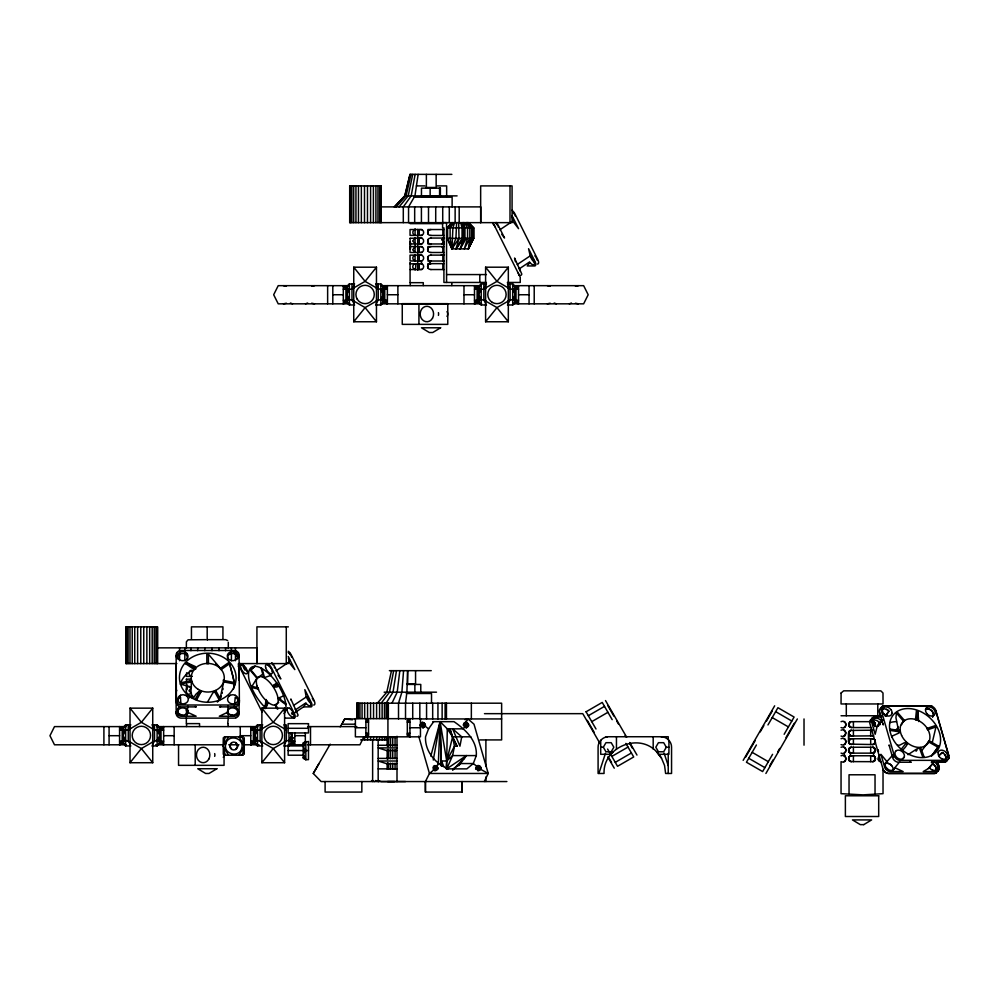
<?xml version="1.0" encoding="UTF-8"?>
<svg xmlns="http://www.w3.org/2000/svg" width="999" height="999" viewBox="0 0 999 999"><rect width="100%" height="100%" fill="white"/><g stroke="black" fill="none" stroke-linecap="round" stroke-linejoin="round"><path stroke-width="1.5" d="M228.296 648.276L228.296 642.282M415.072 269.992C418.606 257.617 408.129 267.707 415.372 269.38M415.072 260.826L415.072 254.72M415.072 251.661L415.072 237.912M415.072 234.852L415.072 228.746M425.437 792.057L425.437 781.555L429.445 773.463L434.428 769.392L436.226 770.054L437.637 769.392L437.837 767.781L435.839 765.684L433.504 766.183L433.291 767.781L434.428 769.392M446.565 282.455L446.565 222.64L442.594 222.64L442.594 227.884L443.943 227.884L443.918 282.455L486.413 282.455M462.087 792.057L462.087 781.555L462.062 792.057L425.412 792.057L425.412 781.555M479.807 282.455L479.807 274.575M228.296 717.781L227.722 723.613M228.296 714.872L228.184 709.789M872.539 738.711L874.525 739.497L872.676 738.723L850.986 738.773L849.425 739.61L848.588 741.633L848.626 732.692L850.386 730.431L872.676 730.194M191.284 687L191.271 680.531M870.753 727.572L851.548 727.572C847.701 727.747 847.751 721.478 851.548 721.665L870.753 721.665M849.075 726.223L848.738 723.726L850.686 721.802M848.601 724.675L850.374 721.902L849.45 722.527M180.831 703.221L180.457 697.202M176.211 711.688L177.422 714.572L181.768 715.009A5.32 4.608 1.2 0 0 184.765 714.772L185.265 714.56A5.32 4.608 1.2 0 0 187.4 712.687L187.75 706.068M227.572 659.415L227.859 655.893A5.232 4.533 1.2 0 1 230.007 654.058M234.653 703.246L235.252 697.202A5.32 4.608 1.2 0 1 237.437 699.088L237.637 699.475M872.539 744.617L875.199 742.931L874.799 739.784L875.286 742.694L873.176 744.555L849.937 744.143L848.626 742.07L848.601 732.929L849.55 730.968L851.548 730.194M187.437 659.44L187.263 655.893M227.997 712.699L227.897 706.043M872.539 736.088L873.7 735.851L850.986 736.038L848.888 734.402L848.85 731.955M851.548 744.617L849.462 743.756L848.626 741.221M407.58 670.666L406.893 692.182L405.519 703.196L405.519 718.943M438.286 764.66L440.097 721.665L447.29 728.845L452.609 736.812L457.092 746.203L454.47 746.203L446.715 761.001L446.053 768.493M410.102 243.744L410.102 238.299M222.939 689.622L223.002 688.423M222.165 693.431L222.228 692.307M221.216 697.227L221.278 696.103M193.481 698.076L195.779 694.38L199.975 690.584L201.398 691.171L200.012 692.919M220.342 697.19L224.038 680.519L234.827 682.642L234.266 686.35M883.328 723.838L883.241 724.949L879.557 712.162M883.054 719.917L876.51 726.735A5.32 3.984 40.9 0 1 874.088 724.849L873.713 724.462A5.32 3.984 40.9 0 1 872.676 721.79L873.863 717.132L881.742 717.045M441.171 765.496L440.097 721.665L430.819 756.106M403.571 670.666L401.885 692.182L398.514 703.196L398.514 718.943M207.355 702.372L212.725 693.106L215.722 690.584L220.567 699.2L217.332 702.072M215.622 691.708L215.722 690.584M878.183 749.712L878.496 751.685M186.588 708.666L186.338 714.872M473.239 238.374L473.239 227.884L468.381 222.64L473.588 227.884L473.588 238.374L468.406 248.876L469.817 238.374L469.817 227.884L465.871 222.64L468.381 222.64L473.688 227.884L473.688 238.374L468.406 248.876L451.91 248.876L452.922 227.884L454.607 222.64M917.831 711.388L916.895 720.291L915.484 719.804L916.408 710.888L917.831 711.388L918.68 721.553M399.825 670.666L397.202 692.182L391.958 703.196M268.069 702.934L266.184 707.317L265.147 706.318L266.084 699.487M266.184 707.317L266.97 700.811L265.934 699.812M456.605 222.627L455.931 238.374L451.91 248.876L447.102 238.374L447.102 227.884L451.91 222.64M851.548 755.768C848.313 755.594 847.502 760.601 850.561 761.513C847.489 760.601 848.326 755.594 851.548 755.768L872.539 755.768C875.748 755.594 876.61 760.601 873.513 761.513M848.638 758.191L849.275 760.614L850.986 761.613L872.539 761.675C876.373 761.85 876.323 755.594 872.539 755.768M188.961 681.855L191.134 679.345M418.144 174.363L414.947 195.879L408.554 206.893L408.554 222.64M243.019 743.556L243.019 739.297L241.933 736.837M901.548 724.712L902.547 722.889M879.495 756.006L879.694 754.72C878.258 756.68 876.947 761.887 881.13 761.675M396.478 670.666L393.019 692.182L386.101 703.196M897.177 713.786L897.414 712.337L904.595 720.629L902.721 722.352M902.759 758.253L902.671 758.691A5.232 3.921 40.9 0 1 902.159 759.752M433.279 760.052L440.097 721.665L446.715 761.001L446.715 768.868L466.371 755.594L458.828 765.671M415.134 174.363L411.188 195.879L403.296 206.893L403.296 222.64M881.468 707.879A5.27 3.959 40.9 0 0 881.093 708.029L880.731 708.241A5.27 3.959 40.9 0 0 879.407 710.089L879.332 710.514A5.27 3.959 40.9 0 0 879.47 712.162L880.693 716.42M945.628 760.351L900.099 760.339A5.27 3.959 40.9 0 1 898.351 760.002L897.889 759.814A5.27 3.959 40.9 0 1 895.479 757.941L895.179 757.542A5.27 3.959 40.9 0 1 894.305 755.768L881.193 710.264A5.27 3.959 40.9 0 1 881.056 708.616L881.043 708.216A5.32 3.984 40.9 0 1 882.379 706.343L882.804 706.156A5.27 3.959 40.9 0 1 884.377 705.794L929.894 705.818A5.22 3.921 40.9 0 1 931.73 706.168L932.192 706.355M881.056 708.616L881.13 708.216A5.27 3.959 40.9 0 1 882.467 706.343M882.429 709.765L882.504 709.352A5.32 3.984 40.9 0 1 882.779 708.528M882.529 709.752L882.592 709.352A5.32 3.984 40.9 0 1 883.903 707.392L884.277 707.292M891.92 713.236L891.845 713.636A5.32 3.984 40.9 0 1 890.521 715.509L890.171 715.696A5.32 3.984 40.9 0 1 886.637 715.696L886.15 715.509A5.32 3.984 40.9 0 1 883.753 713.623L883.441 713.236A5.32 3.984 40.9 0 1 882.417 709.677M885.339 763.748L885.176 764.16A5.232 3.921 40.9 0 0 886.2 767.657L886.488 768.044A5.232 3.921 40.9 0 0 887.587 769.105A5.32 3.984 40.9 0 0 888.91 769.904L889.435 770.092A5.232 3.921 40.9 0 0 892.819 770.092L893.256 769.904A5.32 3.984 40.9 0 0 894.105 769.105M884.627 764.01A5.32 3.984 40.9 0 1 884.939 763.773L885.376 763.586A5.32 3.984 40.9 0 1 888.823 763.586L889.31 763.773A5.232 3.921 40.9 0 1 891.608 765.634L892.02 766.046A5.32 3.984 40.9 0 1 893.044 769.605L892.869 769.929A5.232 3.921 40.9 0 1 892.557 770.641M894.592 768.031L899.724 761.775M904.307 756.805L904.382 756.405A5.232 3.921 40.9 0 0 903.371 752.946L903.071 752.522A5.232 3.921 40.9 0 0 900.673 750.699L900.211 750.461A5.232 3.921 40.9 0 0 896.752 750.499L896.39 750.661M927.01 713.636L926.61 713.236A5.32 3.984 40.9 0 1 925.586 709.677L925.673 709.352A5.32 3.984 40.9 0 1 925.948 708.528M925.698 709.752L925.773 709.352A5.32 3.984 40.9 0 1 926.248 708.279M932.629 716.87A5.232 3.921 40.9 0 0 933.366 715.509L933.453 715.122A5.232 3.921 40.9 0 0 932.429 711.625L932.055 711.238A5.32 3.984 40.9 0 0 929.657 709.377L929.282 709.19A5.232 3.921 40.9 0 0 925.723 709.19L925.461 709.377M938.236 752.522L938.161 752.934A5.232 3.921 40.9 0 0 939.097 756.418L939.372 756.805M937.574 770.654L937.499 771.066A5.32 3.984 40.9 0 1 936.175 772.926M937.586 771.066L937.661 770.666A5.22 3.921 40.9 0 0 937.661 769.829M939.135 769.168L939.21 768.768A5.32 3.984 40.9 0 0 939.06 766.97L937.424 761.388L939.135 767.032M939.297 768.768L939.222 769.18A5.32 3.984 40.9 0 1 937.811 771.041M943.506 753.346A5.32 3.984 40.9 0 0 942.207 752.547L938.673 755.843L942.207 752.547A5.32 3.984 40.9 0 1 944.542 754.432L944.917 754.819A5.32 3.984 40.9 0 1 945.966 758.378L945.753 758.691A5.32 3.984 40.9 0 1 945.316 759.852M947.489 756.805L947.551 756.405A5.232 3.921 40.9 0 0 946.453 752.946M948.376 759.015A5.32 3.984 40.9 0 0 948.863 757.941L949.025 757.542M233.579 688.873L234.827 682.642M935.963 726.96L927.634 729.782L926.86 728.483L935.189 725.661L935.963 726.96L932.417 741.945M410.052 243.956L421.953 243.968M423.276 285.564L423.276 282.667L410.077 282.667L410.077 262.587L410.102 263.848L421.953 263.636M393.668 670.666L389.498 692.182L381.181 703.196M412.737 174.363L408.191 195.879L399.101 206.893M391.496 670.666L386.788 692.182L377.372 703.196M411.039 174.363L406.069 195.879L396.141 206.893M429.745 263.848L430.045 262.587L429.67 263.873C426.024 264.785 427.535 270.017 431.044 269.543M848.638 741.196L851.011 738.773M410.102 174.363L404.907 195.879L394.505 206.893M394.268 206.893L404.732 195.879L409.977 174.363L451.86 174.363M457.092 746.203L452.385 736.812L449.912 728.845L452.609 736.812L446.715 761.001L441.521 761.001L441.521 766.245M897.414 712.337L896.428 713.024L895.941 717.707L898.226 728.92M463.349 238.374L462.624 222.627L464.135 227.884L464.135 238.374L456.031 248.876L459.016 238.374L458.666 222.627M472.627 239.685L468.406 248.876L471.615 238.374L471.615 227.884L467.07 222.64M931.555 756.093L938.623 746.216L929.157 740.821L922.377 749.849M947.314 759.839L946.827 760.901M291.508 713.149L292.095 712.699A5.32 2.298 56.3 0 0 294.106 714.56M310.639 702.946L310.739 703.358A5.32 2.298 56.3 0 1 310.814 704.432A5.32 2.298 56.3 0 1 310.589 705.219L310.452 705.406A5.232 2.26 56.3 0 1 308.441 705.406L308.117 705.219A5.32 2.298 56.3 0 1 307.105 704.432A5.232 2.26 56.3 0 1 306.131 703.371L303.521 706.892L292.058 714.535M534.365 262L534.465 262.4A5.232 2.26 56.3 0 1 534.315 264.26L534.178 264.46A5.232 2.26 56.3 0 1 532.167 264.46L531.843 264.273A5.232 2.26 56.3 0 1 529.845 262.412L527.235 265.946L534.565 265.946A5.22 2.26 56.3 0 0 535.402 265.597L535.539 265.409A5.32 2.298 56.3 0 0 535.689 263.536L535.589 263.137A5.22 2.26 56.3 0 0 534.915 261.413L528.571 248.701L530.307 256.256A5.232 2.26 56.3 0 1 532.317 258.142L532.629 258.516A5.232 2.26 56.3 0 1 534.365 262.013M598.888 773.463L605.494 753.221M848.7 732.392L849.312 731.218M848.7 740.908L850.186 739.048L849.237 739.834M874.649 726.673L875.411 723.963L873.388 721.802M466.258 238.374L460.152 248.876L464.135 238.374M448.076 768.868C435.302 763.573 424.762 751.186 425.537 736.812L428.559 728.845L425.174 726.223L423.763 726.885L421.253 725.486L421.041 723.014L422.452 722.339L424.25 723.014L425.462 725.486L422.939 728.146M468.344 726.223L468.543 724.612L467.42 723.014L465.621 722.339L464.21 723.014L463.998 724.612L465.134 726.223L466.933 726.885L468.344 726.223L466.108 728.146M432.842 721.665L454.008 721.665C465.372 729.495 477.347 740.509 476.311 755.594L473.289 763.548L466.858 768.868L446.378 768.868M476.673 766.183L476.473 767.781L477.597 769.392L479.395 770.054L480.806 769.392L481.006 767.781L479.882 766.183L478.084 765.509L476.673 766.183L473.289 763.548L461.051 763.548L453.096 768.868M877.022 726.935L875.161 734.29L871.39 721.141A5.22 3.909 40.9 0 1 871.34 719.854L871.403 719.442A5.22 3.909 40.9 0 1 871.89 718.393C875.136 714.497 872.077 723.513 874.287 717.07L872.989 720.204M484.29 781.555L488.224 773.463L474.001 724.188L467.944 718.943L463.861 726.023M875.199 725.873L875.161 723.276L872.676 721.665M175.974 678.945L176.423 677.834M265.147 706.318L266.096 704.083M468.406 248.876L472.889 238.374L472.889 227.884L467.919 222.64M446.715 768.868L452.609 755.594L454.47 746.203L452.609 736.812M225.612 736.837L224.513 739.297L224.55 743.631M224.55 748.413L224.513 752.746L225.612 755.207M241.933 755.207L243.019 752.746L243.019 748.488M460.152 248.876L464.947 238.374L464.947 227.884L463.211 222.627L464.373 222.64L467.569 227.884L467.569 238.374L464.285 248.876L469.817 238.374M123.014 731.493L125.637 730.182L128.259 730.182L130.232 726.248M346.74 290.547L349.363 289.235L351.985 289.235L353.958 285.302M152.522 744.617L154.495 740.684L154.495 724.937M376.248 303.659L378.221 299.725L378.221 283.991M459.016 238.374L451.91 248.876L450.112 238.374L450.112 227.884L452.734 222.64L447.102 227.884L473.688 227.884M261.763 674.75L257.168 678.558L250.262 670.279L255.145 666.008M254.882 731.493L257.505 730.182L260.127 730.182L262.088 726.248M478.596 290.547L481.218 289.235L483.853 289.235L485.814 285.302M284.39 744.617L286.363 740.684L286.363 724.937L283.741 724.937M508.116 303.659L510.089 299.725L510.089 283.991M363.811 737L359.915 744.792L307.492 744.792M305.844 741.47L303.221 746.628L305.844 750.561L303.221 754.495L305.844 759.652L308.479 759.652L308.479 741.47L303.221 742.694L303.221 758.428L305.844 759.652L305.844 741.47L303.221 743.743M176.736 652.871L176.511 653.271A5.27 4.57 1.2 0 0 176.124 654.919L176.411 702.347A5.22 4.52 1.2 0 0 176.835 704.095L177.035 704.482A5.32 4.608 1.2 0 0 177.959 705.556A5.22 4.52 1.2 0 0 179.208 706.355L179.67 706.543A5.22 4.52 1.2 0 0 181.681 706.892L196.341 706.892L195.067 706.493M177.859 710.701L178.072 710.301A5.232 4.52 1.2 0 1 180.245 708.453L180.682 708.241A5.232 4.52 1.2 0 1 184.715 708.266L185.165 708.428A5.32 4.608 1.2 0 1 187.35 710.314M878.708 722.727L878.496 726.111M878.708 756.83L878.271 759.615L880.219 761.675M199.975 690.584L195.255 699.2L196.678 699.787L201.398 691.171M456.031 248.876L462.05 238.374L462.05 227.884L460.701 222.627M228.471 755.207L223.164 746.016L223.277 737.761M223.164 746.016L228.471 736.837M239.073 755.207L244.368 746.016L239.073 736.837M506.88 781.555L321.141 781.555L313.274 773.463L330.194 744.168M340.184 726.847L344.755 718.943L355.482 718.943M313.274 773.463L315.622 769.392M315.921 768.868L318.993 763.548M342.694 722.514L344.755 718.943L352.422 719.817M603.334 747.227L605.968 742.682L611.213 742.682L613.836 747.227L611.213 751.772L605.968 751.772L603.334 747.227L600.711 747.227M657.592 752.996L658.441 751.772L655.806 747.227L658.441 742.682L663.686 742.682L666.308 747.227L663.686 751.772L656.593 751.772C638.811 732.304 602.984 747.165 604.045 773.463L598.089 773.463L598.089 747.227C597.976 741.62 602.971 736.613 608.591 736.738L668.231 736.738L668.231 739.585M743.169 760.339L774.662 705.818M745.604 757.18L755.044 740.821M760.214 731.892L763.81 725.661M766.32 721.315L772.339 710.888M756.405 744.992L746.44 762.237L762.624 771.578L772.577 754.332M767.969 724.949L777.934 707.704L794.105 717.045L784.153 734.29M769.655 765.908L773.201 759.752M777.734 751.91L779.732 748.451M786.013 737.562L794.267 723.276M765.896 773.463L797.364 718.955M189.273 697.901L191.396 696.303M258.691 689.135L252.522 687.712L251.973 686.363L257.168 677.759M419.98 725.049L421.628 722.514M463.149 725.049L464.797 722.514M475.611 768.219L477.26 765.684M293.519 737.662L292.207 739.635L294.83 744.792L292.207 743.568L292.207 732.941M938.623 746.216L932.267 755.157M450.112 227.884L453.671 222.64M419.98 725.898L422.452 722.339M433.266 767.881L434.915 765.509M463.973 724.712L465.621 722.339M475.611 769.068L478.084 765.509M288.986 733.191L288.986 745.928L291.608 742.245L288.986 740.684L286.363 740.684L284.116 742.182M428.559 728.845L433.678 721.665M438.586 763.548L433.828 769.58M465.134 726.223L463.261 728.845L447.29 728.845L446.715 761.001L452.609 755.594L476.311 755.594M240.759 665.259L240.896 665.072A5.232 2.26 56.3 0 1 242.919 665.109L243.232 665.259A5.232 2.26 56.3 0 1 245.242 667.145L245.554 667.532M276.136 670.729L289.011 662.05A5.232 2.26 56.3 0 0 289.148 660.177L289.061 659.777A5.232 2.26 56.3 0 0 288.386 658.041M262.337 708.441L262.475 708.241A5.232 2.26 56.3 0 1 264.485 708.241L264.81 708.441A5.232 2.26 56.3 0 1 265.147 708.666M287.4 708.241L287.262 708.441A5.232 2.26 56.3 0 0 287.138 710.326M463.561 759.302L466.371 755.594L452.659 770.266M420.691 726.023L423.364 722.514M433.154 769.193L435.839 765.684M476.323 769.193L479.008 765.684M906.53 742.557L901.398 749.075L902.621 750.074C904.882 748.039 910.976 741.133 904.095 742.869L899.774 745.129L897.577 745.279M376.461 267.195L376.461 321.765L353.746 321.765L353.746 267.195L376.461 267.195L365.097 281.368L353.746 287.924M353.746 321.765L365.097 307.605L376.461 301.036M152.735 708.154L152.735 762.724L130.02 762.724L130.02 708.154L152.735 708.154L141.383 722.314L130.02 728.87M508.329 267.195L508.329 321.765L485.601 321.765L485.601 267.195L508.329 267.195L496.965 281.368L485.601 287.924M130.02 762.724L141.383 748.551L152.735 741.995M485.601 321.765L496.965 307.605L508.329 301.036M284.603 708.154L284.603 762.724L261.875 762.724L261.875 708.154L284.603 708.154L273.239 722.314L261.875 728.87M261.875 762.724L273.239 748.551L284.603 741.995M928.208 741.957L929.157 740.821M421.366 726.41L424.25 723.014M464.535 726.41L467.42 723.014M476.998 769.58L479.882 766.183M284.091 711.063L285.614 709.29M932.367 764.11L928.458 768.493L923.213 771.578L935.913 771.578M877.896 725.761L880.931 722.252M886.662 761.887L893.081 754.695M934.49 761.8L928.371 768.493M895.354 730.556L898.538 727.197M195.979 668.806L194.318 669.63L185.639 663.661L186.613 662.587L195.404 666.583M916.021 751.248L917.02 750.162M879.195 722.14L878.396 725.873M900.149 731.892L890.284 730.456L890.109 729.108L899.962 730.556L899.212 732.904L891.632 736.3M421.903 726.972L424.95 723.751M465.072 726.972L468.119 723.751M434.365 770.142L437.412 766.92M477.534 770.142L480.594 766.92M907.754 743.568L906.605 744.617M452.734 222.64L447.602 227.884L447.602 238.374L451.91 248.876M849.275 731.256L850.186 730.519L849.649 730.881M235.739 749.425L237.7 746.016A3.934 3.934 0 0 0 231.805 742.619L229.832 746.016L231.805 749.425A3.934 3.934 0 0 0 237.7 746.016L235.739 742.619M278.721 702.384L275.012 704.894L277.235 708.978M288.986 745.928L291.608 743.306L291.608 732.679M423.276 726.635L425.374 724.612M466.446 726.635L468.543 724.612M434.69 770.816L437.837 767.781M477.872 770.816L481.006 767.781M423.176 727.522L425.462 725.486M466.346 727.522L468.631 725.486M435.639 770.691L437.924 768.656M478.808 770.691L481.093 768.656M882.179 720.129L880.893 720.579A5.32 3.984 40.9 0 0 878.458 718.631L878.021 718.531A5.32 3.984 40.9 0 0 874.45 718.443M345.929 301.561L343.306 303.833L343.306 285.664L345.929 286.875L345.929 302.622L343.306 303.833L345.929 300.262L343.306 300.262M384.752 287.924L387.375 285.664L387.375 303.833L384.752 302.622L384.752 286.875L387.375 285.664L384.752 289.235L387.375 289.235M477.11 301.561L474.488 303.833L474.488 285.664L477.11 286.875L477.11 302.622L474.488 303.833L477.11 300.262L474.488 300.262M515.934 287.924L518.556 285.664L518.556 303.833L515.934 302.622L515.934 286.875L518.556 285.664L515.934 289.235L518.556 289.235M122.203 742.519L119.58 744.792L119.58 726.61L122.203 727.834L122.203 743.568L119.58 744.792L122.203 741.208L119.58 741.208M161.026 728.883L163.649 726.61L163.649 744.792L161.026 743.568L161.026 727.834L163.649 726.61L161.026 730.194L163.649 730.194M253.384 742.519L250.761 744.792L250.761 726.61L253.384 727.834L253.384 743.568L250.761 744.792L253.384 741.208L250.761 741.208M368.506 734.565L365.884 736.837L365.884 718.668L368.506 719.879L368.506 735.626L365.884 736.837L368.506 733.266L365.884 733.266M407.33 720.928L409.952 718.668L409.952 736.837L407.33 735.626L407.33 719.879L409.952 718.668L407.33 722.24L409.952 722.24M849.45 756.643L850.686 754.72L848.825 757.604L848.738 759.615M250.262 670.279L254.708 666.558M841.046 736.088C847.252 738.81 847.377 727.472 841.046 730.194M844.567 735.863L845.891 732.742L843.855 730.194M272.977 685.739L276.848 682.916L277.734 684.215L273.863 687.037L272.977 685.739L276.124 684.677M228.696 662.587L220.092 668.556L221.091 669.63L229.683 663.661L228.696 662.587L229.982 665.971M442.058 239.797L444.567 238.099M351.985 289.235L354.233 287.737M441.67 243.856L444.255 242.133M375.974 301.223L383.466 298.414M499.862 229.782L511.313 222.14M517.207 264.535L529.945 256.044M483.853 289.235L486.101 287.737M519.33 268.793L529.52 262M507.829 301.223L515.334 298.414M128.259 730.182L130.507 728.683M152.248 742.182L159.74 739.372M293.481 705.494L306.218 697.002L304.845 689.647L311.201 702.347A5.22 2.26 56.3 0 1 311.863 704.108L311.963 704.495A5.32 2.298 56.3 0 1 311.813 706.368L311.676 706.543A5.22 2.26 56.3 0 1 310.851 706.892L303.521 706.892M260.127 730.182L262.375 728.683M295.604 709.74L305.794 702.946M441.645 239.797L444.218 238.099M227.747 712.25L219.293 716.233L234.066 716.233L230.157 714.56A5.32 4.608 1.2 0 1 227.972 712.674M283.941 695.766L278.421 698.076L278.546 699.2L285.801 704.595L285.689 703.471L278.421 698.076M873.888 744.292L875.374 742.419L874.924 739.947L875.386 742.419L873.513 744.455M278.546 685.988L276.885 687L273.863 687.037M863.76 824.637L871.615 819.917L852.459 819.917L860.326 824.637L863.735 824.637M850.249 747.539C847.464 748.713 848.526 753.308 851.548 753.146L872.539 753.146C876.398 753.321 876.335 747.065 872.539 747.24L851.548 747.24C848.351 747.065 847.477 752.047 850.536 752.971M615.259 762.349L631.405 752.971M591.758 721.653L607.929 712.299M586.063 711.788L602.222 702.422L612.175 719.667M588.324 715.709L604.495 706.368M611.825 756.418L628.009 747.077M919.33 747.639L922.801 757.18L924.125 757.08L920.653 747.539L916.632 749.05L907.979 754.707M873.888 761.35L875.474 758.516L873.388 754.72L873.613 755.981C876.61 756.967 875.661 761.85 872.539 761.675M882.641 709.19L882.192 709.377A5.32 3.984 40.9 0 0 881.605 709.877M871.453 719.28L871.103 719.467A5.27 3.959 40.9 0 0 869.779 721.315L869.704 721.74A5.27 3.959 40.9 0 0 869.829 723.388L882.979 768.918A5.27 3.959 40.9 0 0 883.803 770.654L884.04 771.066A5.22 3.921 40.9 0 0 886.438 772.926L886.987 773.114A5.22 3.921 40.9 0 0 888.735 773.463L934.277 773.463A5.22 3.921 40.9 0 0 935.913 773.114M874.55 718.531L874.2 718.718A5.32 3.984 40.9 0 0 873.326 719.417M872.564 720.604L872.914 720.416A5.232 3.921 40.9 0 1 876.385 720.416L876.847 720.604A5.32 3.984 40.9 0 1 878.146 721.403A5.232 3.921 40.9 0 1 879.232 722.452L879.557 722.876A5.232 3.921 40.9 0 1 880.381 724.6M927.447 707.304L927.097 707.492A5.32 3.984 40.9 0 0 926.16 708.191M947.614 759.814L947.177 760.002A5.32 3.984 40.9 0 1 945.504 760.351M937.899 771.041L937.462 771.228A5.32 3.984 40.9 0 1 935.788 771.59M936.263 772.926L935.826 773.114A5.32 3.984 40.9 0 1 934.24 773.476L888.735 773.463A5.27 3.959 40.9 0 1 886.987 773.114M851.548 747.24C848.426 747.077 847.489 751.86 850.386 752.909M872.539 753.146C876.323 753.321 876.373 747.065 872.539 747.24M850.411 747.464C847.477 748.513 848.426 753.308 851.548 753.146M291.608 739.372L288.986 740.684L291.608 735.439L290.297 732.816M844.53 735.888L843.855 736.088M844.255 753.071C847.814 751.285 845.104 745.104 841.046 747.24M873.7 752.909L875.486 750.324L873.7 747.477M873.513 752.984L875.474 749.987L873.513 747.414M841.046 753.146C845.279 755.431 847.951 748.463 843.855 747.24M180.195 652.147L180.657 651.947A5.232 4.52 1.2 0 1 184.69 651.972L185.14 652.147M184.728 660.351L185.19 660.164A5.32 4.608 1.2 0 0 187.337 658.291L187.55 657.891A5.232 4.52 1.2 0 0 187.525 654.407L187.3 654.008M180.494 695.316L180.956 695.117A5.232 4.52 1.2 0 1 184.99 695.142L185.439 695.316M185.027 703.521L185.502 703.333A5.232 4.52 1.2 0 0 186.726 702.534A5.32 4.608 1.2 0 0 187.637 701.46L187.849 701.061A5.232 4.52 1.2 0 0 187.824 697.577L187.612 697.177A5.32 4.608 1.2 0 0 186.688 696.041M230.344 695.316L230.806 695.129A5.232 4.52 1.2 0 1 234.84 695.142L235.289 695.316M236.164 706.543L236.626 706.355A5.32 4.608 1.2 0 0 238.761 704.495L238.986 704.083A5.22 4.52 1.2 0 0 239.373 702.347L239.086 654.919A5.22 4.52 1.2 0 0 238.661 653.271L238.449 652.871M235.926 717.769L236.388 717.582A5.32 4.608 1.2 0 0 238.524 715.721L238.749 715.321A5.22 4.52 1.2 0 0 239.136 713.573L239.061 702.959M414.86 238.386L412.674 240.984L415.134 243.731M414.86 246.915L412.699 249.812L415.134 252.26M191.134 687.874L188.973 690.771L191.408 693.219M932.292 761.837L931.293 762.237L943.993 762.237A5.22 3.921 40.9 0 0 945.641 761.887L945.978 761.7A5.32 3.984 40.9 0 0 947.227 759.814M305.507 303.833L307.655 303.022M569.305 303.833L571.453 303.022M415.122 229.77C411.763 230.307 412.175 234.965 415.372 235.277M415.122 255.357C411.763 255.881 412.175 260.552 415.372 260.851M191.396 670.729C188.037 671.266 188.449 675.923 191.646 676.223M429.67 263.873L431.044 263.636M220.767 706.493L219.493 706.892L234.253 706.892M465.097 719.742L467.944 718.943M264.498 677.547L262.063 668.631L261.089 668.144L263.524 677.047L264.498 677.547L271.416 675.274M607.217 736.825L605.869 737.087M311.663 286.263L314.598 285.664M283.466 303.833L286.388 303.221M575.461 286.263L578.396 285.664M547.265 303.833L550.199 303.221M180.632 682.792L191.521 680.519M180.482 684.04L191.883 681.842M280.719 698.863L278.546 699.2M841.046 744.617C847.302 747.352 847.352 735.976 841.046 738.711M883.029 769.292L883.029 793.668L863.086 794.867L841.046 793.668L841.046 761.675C847.339 764.422 847.314 753.034 841.046 755.768M841.046 727.572C847.314 730.306 847.327 718.905 841.046 721.665M420.554 252.497C424.625 252.722 424.762 246.366 420.554 246.591M420.554 261.014C424.662 261.263 424.737 254.882 420.554 255.12M420.554 269.543C424.662 269.78 424.737 263.411 420.554 263.636M431.044 229.533C426.561 229.083 426.461 235.876 431.044 235.439M431.044 238.062C426.561 237.612 426.461 244.405 431.044 243.968M431.044 246.591C426.561 246.141 426.461 252.934 431.044 252.497M431.044 255.12C426.561 254.658 426.461 261.463 431.044 261.014M420.554 235.439C424.662 235.677 424.737 229.295 420.554 229.533M420.554 243.968C424.625 244.193 424.762 237.837 420.554 238.062M898.663 730.594L899.962 730.556M843.855 727.572C846.59 726.997 846.59 722.227 843.855 721.665M843.855 744.617C846.59 744.055 846.59 739.272 843.855 738.711M843.855 761.675C846.59 761.113 846.59 756.343 843.855 755.768M387.562 781.555L405.507 781.555M381.156 185.901L381.181 222.64L381.243 185.901L349.7 185.901L349.7 222.64L512.075 222.64L512.075 185.901L480.656 185.901L480.656 222.64M416.371 185.901L424.887 185.901M436.938 185.901L446.653 185.901L446.653 196.616M425.686 187.475L436.151 187.475L436.151 174.363M404.732 195.879L457.092 195.879M414.061 197.19L452.122 197.19L452.122 206.893M381.156 206.893L480.756 206.893L480.756 222.64M410.077 223.626L442.919 223.626M421.953 229.533L410.052 229.533L410.065 235.377L421.953 235.439M444.018 229.533L427.884 229.533L427.884 233.966M430.806 235.439L444.018 235.439M421.953 238.062L410.102 238.274M430.806 238.062L444.018 238.062M473.688 238.374L447.102 238.374M444.018 243.968L427.884 243.968L427.884 239.535M421.953 246.591L410.052 246.591L410.052 252.485L421.953 252.497M444.018 246.591L427.884 246.591L427.884 251.011M442.919 247.927L442.082 247.24M430.806 252.497L444.018 252.497M441.308 254.807L444.418 254.807M421.953 255.12L410.052 255.12L410.065 260.964L421.953 261.014M430.806 255.12L444.018 255.12M427.884 261.014L444.018 261.014M444.018 263.636L427.884 263.636L427.884 268.069M410.052 269.543L421.953 269.543M430.806 269.543L444.018 269.543M446.565 274.575L486.413 274.575M507.367 282.455L520.242 282.455L520.242 277.198L492.957 222.64M354.608 283.991L349.363 283.991L346.74 286.613L346.74 302.347L349.363 304.97L354.608 304.97M375.599 283.991L380.844 283.991L383.466 286.613L383.466 302.347L380.844 304.97L375.599 304.97M486.476 283.991L481.218 283.991L478.596 286.613L478.596 302.347L481.218 304.97L486.476 304.97M507.455 283.991L512.712 283.991L515.334 286.613L515.334 302.347L512.712 304.97L507.455 304.97M348.813 285.664L278.221 285.664L273.676 294.742L278.221 303.833L349.9 303.833M380.469 285.664L480.207 285.664M512.537 285.664L583.641 285.664L588.186 294.742L583.641 303.833L512.799 303.833M343.306 289.235L345.929 289.235L343.306 285.664L345.929 287.924M375.974 287.737L383.466 290.547M474.488 289.235L477.11 289.235L474.488 285.664L477.11 287.924M507.829 287.737L515.334 290.547M332.804 294.742L343.306 294.742M387.375 294.742L397.877 294.742M463.986 294.742L474.488 294.742M518.556 294.742L529.058 294.742M387.375 300.262L384.752 300.262L387.375 303.833L384.752 301.561M518.556 300.262L515.934 300.262L518.556 303.833L515.934 301.561M380.469 303.833L481.68 303.833M157.455 626.86L157.455 663.586L157.517 626.86L125.974 626.86L125.974 663.586L176.848 663.586M288.349 626.86L256.93 626.86L256.93 663.586M205.769 639.66L188.074 639.822L186.388 641.833L186.351 648.276M207.63 639.66L225.674 639.66L227.685 640.596M157.43 647.851L257.03 647.851L257.03 663.586M208.379 654.145L206.805 654.145L206.868 663.723L208.454 663.723L208.379 654.145L220.979 669.03M238.549 663.586L288.349 663.586M190.222 670.491L192.832 670.491M389.373 670.666L431.256 670.666M192.133 676.385L186.326 676.385L186.626 672.789M190.821 679.02L186.376 679.233M406.855 683.778L415.559 683.778L415.559 670.666M407.255 684.44L420.779 684.44L420.779 692.831L405.906 692.831M190.821 687.537C184.803 683.129 184.59 697.777 190.821 693.443M384.14 692.182L436.501 692.182M407.542 693.493L431.518 693.493L431.518 703.196M189.148 696.066L192.832 696.066M356.743 703.196L501.635 703.196L501.635 739.922L479.87 739.922M234.303 705.007L181.731 705.007A5.22 4.52 1.2 0 1 179.72 704.657L179.246 704.47A5.32 4.608 1.2 0 1 177.06 702.584L176.86 702.197A5.22 4.52 1.2 0 1 176.461 700.474M186.326 710.501L187.837 710.501M484.478 713.661L582.779 713.661L600.037 743.556M841.046 715.759L881.13 715.759M284.727 718.119L294.006 718.119M419.805 718.943L501.635 718.943M365.884 722.24L368.506 722.24L365.884 718.668L368.506 720.928M341.733 724.188L355.394 724.188M130.881 724.937L125.637 724.937L123.014 727.559L123.014 743.306L125.637 745.928L130.881 745.928M151.873 724.937L157.118 724.937L159.74 727.559L159.74 743.306L157.118 745.928L151.873 745.928M262.749 724.937L257.505 724.937L254.882 727.559L254.882 743.306L257.505 745.928L262.749 745.928M126.124 726.61L54.495 726.61L49.95 735.701L54.495 744.792L126.423 744.792M156.743 726.61L257.954 726.61M307.592 726.61L356.83 726.61M355.382 727.747L365.884 727.747M409.952 727.747L420.454 727.747M288.137 728.296L308.479 728.296M119.58 730.194L122.203 730.194L119.58 726.61L122.203 728.883M152.248 728.683L159.74 731.493M250.761 730.194L253.384 730.194L250.761 726.61L253.384 728.883M409.952 733.266L407.33 733.266L409.952 736.837L407.33 734.565M109.078 735.701L119.58 735.701M163.649 735.701L174.151 735.701M240.26 735.701L250.761 735.701M294.83 735.701L305.332 735.701M452.385 736.812L470.879 736.812M224.188 736.837L243.344 736.837M661.063 736.738C666.658 736.625 671.678 741.62 671.553 747.227L671.553 773.463L665.609 773.463L664.56 765.496L661.475 758.079L656.593 751.698L661.475 758.079M387.949 737.399L396.64 737.399M360.614 739.922L388.349 739.922L388.336 736.862M163.649 741.208L161.026 741.208L163.649 744.792L161.026 742.519M294.83 741.208L292.207 741.208L294.83 744.792L294.83 732.941M155.657 744.792L223.077 744.792M228.709 744.792L238.961 744.792M243.519 744.792L259.003 744.792M287.987 744.792L304.932 744.792M378.171 745.279L397.003 745.279M283.741 745.928L304.121 745.916M666.308 747.227L668.93 747.227M397.003 747.901L378.171 747.901L386.501 750.524L396.64 750.524M288.137 750.561L308.479 750.561M658.591 754.307L668.93 754.307L668.93 740.321M224.188 755.207L243.344 755.207M304.121 755.207L288.137 755.207L288.137 745.916M378.171 758.391L397.003 758.391M397.003 761.013L378.171 761.013L386.501 763.636L396.64 763.636M936.887 762.237L943.993 762.237M378.171 768.868L397.003 768.868M394.605 781.555L381.206 781.555L378.309 780.581M851.548 727.572L848.825 725.736M851.548 736.088L848.7 733.89M851.548 761.675L849.038 760.276M181.768 715.009L177.772 714.897A5.32 4.608 1.2 0 0 179.008 715.696L179.483 715.883A5.22 4.52 1.2 0 0 181.481 716.233L196.154 716.233L187.612 712.287M180.344 684.128L191.483 687.037M223.701 681.842L234.478 683.978M547.265 285.664L550.199 286.263M575.461 303.221L578.396 303.833M283.466 285.664L286.388 286.263M311.663 303.221L314.598 303.833M662.424 736.825L663.686 737.087M251.973 686.363L258.142 687.799M181.269 714.897L176.311 712.574L179.87 714.322M910.027 761.837L911.25 762.237L898.463 762.237A5.27 3.959 40.9 0 1 896.715 761.887L896.253 761.7A5.27 3.959 40.9 0 1 893.843 759.827L893.543 759.427A5.22 3.921 40.9 0 1 892.694 757.692L889.035 744.992L889.747 746.103M185.639 663.661L187.412 664.26M371.528 780.569L374.4 781.555M375.612 780.506L378.534 781.555M554.195 303.022L556.356 303.833M290.397 303.022L292.557 303.833M933.615 761.688L934.115 761.887A5.232 3.921 40.9 0 1 936.425 763.773M886.7 715.696L886.238 715.509A5.32 3.984 40.9 0 1 883.815 713.623M942.332 758.865L941.782 758.678A5.32 3.984 40.9 0 1 940.409 757.879A5.232 3.921 40.9 0 1 939.397 756.817M932.604 770.092L932.055 769.904A5.32 3.984 40.9 0 1 930.781 769.105A5.232 3.921 40.9 0 1 929.682 768.056L929.744 768.044M230.632 714.747L234.066 716.233M478.596 298.414L486.101 301.223M346.74 298.414L354.233 301.223M254.882 739.372L262.375 742.182M123.014 739.372L130.507 742.182M849.987 735.651L849.462 735.239M849.987 744.168L849.462 743.756M480.806 769.392L488.224 773.463L429.445 773.463L418.668 736.126M928.708 741.957L938.186 747.352M306.218 697.002L306.581 697.202A5.232 2.26 56.3 0 1 308.591 699.088L308.903 699.475A5.232 2.26 56.3 0 1 310.639 702.971M508.329 287.924L496.965 281.368L485.601 267.195M485.601 301.036L496.965 307.605L508.329 321.765M376.461 287.924L365.097 281.368L353.746 267.195M353.746 301.036L365.097 307.605L376.461 321.765M772.227 717.582L788.398 726.922M752.16 752.347L768.331 761.688M748.726 758.291L764.897 767.632M284.603 728.87L273.239 722.314L261.875 708.154M261.875 741.995L273.239 748.551L284.603 762.724M152.735 728.87L141.383 722.314L130.02 708.154M130.02 741.995L141.383 748.551L152.735 762.724M535.002 262.575L534.677 262.375A5.32 2.298 56.3 0 1 532.654 260.502L532.355 260.115A5.232 2.26 56.3 0 1 530.619 256.631L530.519 256.231A5.232 2.26 56.3 0 1 530.444 255.182M311.276 703.521L310.951 703.333A5.32 2.298 56.3 0 1 308.928 701.448L308.629 701.061A5.32 2.298 56.3 0 1 306.843 697.514L306.793 697.177A5.32 2.298 56.3 0 1 306.693 696.715M247.927 671.578L247.602 671.39A5.32 2.298 56.3 0 1 245.567 669.505L245.279 669.118A5.32 2.298 56.3 0 1 243.494 665.571L243.444 665.247M289.41 708.241L289.735 708.441A5.232 2.26 56.3 0 1 291.745 710.326M894.667 767.632L903.158 771.578L890.371 771.578A5.27 3.959 40.9 0 1 888.623 771.228L888.173 771.041A5.27 3.959 40.9 0 1 885.751 769.168M775.649 711.65L791.807 721.028M284.116 728.683L286.363 730.182L284.39 726.248M186.613 662.587L195.292 668.556M874.45 722.377L873.663 721.89L875.199 723.351L875.286 725.636L874.525 722.452M874.475 739.447L873.688 738.948L874.612 739.572M849.662 726.885L850.561 727.397L848.601 724.487M292.207 742.519L294.83 744.792M303.221 757.379L305.844 759.652M234.278 652.384L237.637 657.155A5.232 4.533 1.2 0 1 237.65 658.928M887.012 761.7L880.943 754.332L884.615 767.032A5.27 3.959 40.9 0 0 885.439 768.755M849.625 735.376L848.825 734.265M849.625 743.905L848.588 741.633M288.873 662.237L294.83 669.605L288.436 656.818A5.27 2.285 56.3 0 0 288.236 656.468M896.428 713.024L903.608 721.315M250.599 669.592L257.505 677.884M216.096 663.773L217.882 666.008M501.76 234.303L504.545 237.987L498.151 225.2A5.32 2.298 56.3 0 0 497.14 223.576L496.815 223.152A5.32 2.298 56.3 0 0 496.153 222.415M278.034 675.262L280.819 678.945L274.425 666.158A5.32 2.298 56.3 0 0 273.426 664.547M270.479 667.532L270.167 667.132A5.232 2.26 56.3 0 0 268.169 665.297L267.832 665.072A5.232 2.26 56.3 0 0 265.834 665.109L265.684 665.259A5.232 2.26 56.3 0 0 265.559 667.145L265.634 667.532M291.745 710.301L292.058 710.701A5.232 2.26 56.3 0 1 293.793 714.198L293.893 714.585A5.32 2.298 56.3 0 1 293.781 716.445L293.606 716.645A5.232 2.26 56.3 0 1 291.596 716.645L291.271 716.445A5.32 2.298 56.3 0 1 289.248 714.572L288.948 714.185A5.232 2.26 56.3 0 1 287.237 710.726L287.125 710.301M890.921 709.752L890.609 709.352A5.32 3.984 40.9 0 0 888.186 707.392L887.749 707.292A5.32 3.984 40.9 0 0 884.177 707.192M886.263 767.632L886.575 768.031A5.32 3.984 40.9 0 0 887.674 769.105M612.062 752.996L611.213 751.772L613.061 751.698L611.063 754.307L600.711 754.307L600.711 740.321M236.838 655.519L234.79 652.447L236.538 655.157M849.175 743.431L848.788 742.694M605.506 700.561L626.66 737.187M629.72 742.482L636.975 755.069M607.817 705.606L613.836 716.033M616.895 721.315L618.381 723.913M625.099 735.551L625.749 736.675M629.67 743.456L632.479 748.326M625.886 743.393L633.703 756.955L617.532 766.295L607.579 749.05M586.051 711.763L596.003 729.008M587.275 720.391L594.143 732.292M609.078 758.166L611.55 762.449M607.767 756.942L614.26 768.181M214.31 691.171L219.156 699.787M238.212 664.098L238.436 664.51A5.27 4.57 1.2 0 1 238.848 666.158L238.898 680.182M238.174 665.996L238.399 666.395A5.27 4.57 1.2 0 1 238.811 668.044M187.325 710.301L187.55 710.701A5.232 4.52 1.2 0 1 187.75 713.761M178.159 701.061L178.384 701.46A5.232 4.52 1.2 0 0 180.569 703.308L181.019 703.521A5.232 4.52 1.2 0 0 185.052 703.496M177.922 712.287L178.147 712.687A5.32 4.608 1.2 0 0 178.958 713.761M275.749 704.794L277.972 708.878M508.116 285.302L510.089 289.235M485.814 303.659L483.853 299.725L483.853 283.991M376.248 285.302L378.221 289.235M353.958 303.659L351.985 299.725L351.985 283.991M314.036 700.461L291.271 654.932A5.32 2.298 56.3 0 0 290.272 653.309M294.355 713.573L271.591 668.044A5.22 2.26 56.3 0 0 270.554 666.395L270.254 665.996A5.22 2.26 56.3 0 0 268.244 664.135L267.919 663.935A5.22 2.26 56.3 0 0 266.733 663.598M242.932 666.158L244.855 669.992M262.175 712.2L240.11 668.044A5.27 2.285 56.3 0 1 239.473 666.395L239.385 665.996A5.27 2.285 56.3 0 1 239.523 664.11L239.673 663.935A5.27 2.285 56.3 0 1 240.447 663.573M262.088 744.617L260.127 740.684L260.127 724.937M152.522 726.248L154.495 730.182M130.232 744.617L128.259 740.684L128.259 724.937M238.674 668.493L239.136 669.605M238.474 677.834L238.936 678.945M176.311 689.647L176.786 690.759M176.124 698.988L176.586 700.099M441.521 761.001L443.643 766.245M229.683 663.661L234.365 682.729M664.135 753.171L668.231 765.709M230.407 667.095L233.054 676.535M291.159 700.099L290.834 698.988L298.027 714.909A5.32 2.298 56.3 0 1 297.802 715.696L297.665 715.883A5.22 2.26 56.3 0 1 296.84 716.233M935.726 710.277L948.863 755.806M462.624 222.627L464.135 227.884M180.769 682.642L181.119 683.965M421.728 263.873L421.428 262.587L421.665 263.848M272.302 671.415L272.215 671.016A5.232 2.26 56.3 0 0 270.479 667.557M268.456 665.646L268.369 665.247A5.32 2.298 56.3 0 1 268.306 664.859M515.472 261.726L514.56 258.042L521.753 273.951A5.22 2.26 56.3 0 1 521.528 274.737L521.391 274.937A5.22 2.26 56.3 0 1 520.566 275.274M872.764 721.403L872.139 718.081L872.789 721.84M233.279 677.759L233.966 681.418M186.376 679.258L186.638 681.83M844.567 755.993L844.38 754.72L844.53 755.981M239.048 656.818L239.023 656.455A5.32 4.608 1.2 0 0 238.649 655.182L238.411 654.757A5.32 4.608 1.2 0 0 238.149 654.382M440.097 721.665L441.421 765.821M176.174 713.573L175.886 666.158A5.27 4.57 1.2 0 1 176.274 664.51M410.314 242.133L410.352 248.888M186.601 684.44L186.626 689.847M223.289 680.032L223.289 681.168M417.707 229.408L417.707 270.367M410.339 241.77L410.352 249.063M186.626 684.178L186.626 690.022M186.338 717.781L186.351 723.613L199.55 723.613L199.55 726.523M877.784 703.958L877.784 715.759M875.037 793.668L875.037 774.787L849.038 774.787L849.038 793.668M870.678 730.194L870.678 736.088M870.678 738.711L870.678 744.617M870.678 747.24L870.678 753.146M870.678 755.768L870.678 761.675M853.408 721.665L853.408 727.572M853.408 730.194L853.408 736.088M853.408 738.711L853.408 744.617M853.408 747.24L853.408 753.146M853.408 755.768L853.408 761.675M846.303 703.958L846.303 715.759M804.02 718.943L804.02 745.179M668.231 753.421L668.231 773.463M653.184 736.738L653.184 749.088M616.458 736.738L616.458 749.088M534.215 285.664L534.215 303.833M529.058 285.664L529.058 303.833M510.002 185.901L510.002 222.64M485.889 740.321L485.889 766.283M485.889 776.972L485.889 781.555M471.353 703.196L471.353 718.943M463.986 285.664L463.986 303.833M459.19 206.893L459.19 222.64M455.132 206.893L455.132 222.64M451.81 282.667L451.81 285.564M449.288 206.893L449.288 222.64M446.453 703.196L446.453 718.943M445.104 703.196L445.104 718.943M442.844 229.533L442.844 235.439M442.844 238.062L442.844 243.968M442.844 246.591L442.844 252.497M442.844 255.12L442.844 261.014M442.844 263.636L442.844 269.543M442.719 206.893L442.719 222.64M442.132 703.196L442.132 718.943M439.585 188.137L439.585 196.528M437.937 703.196L437.937 718.943M435.714 206.893L435.714 222.64M432.679 703.196L432.679 718.943M430.144 188.137L430.144 196.528M428.509 206.893L428.509 222.64M427.884 256.593L427.884 259.54M426.561 703.196L426.561 718.943M426.373 174.363L426.373 187.475M421.416 206.893L421.416 222.64M419.83 703.196L419.83 718.943M419.243 229.533L419.243 235.439M419.243 238.062L419.243 243.968M419.243 246.591L419.243 252.497M419.243 255.12L419.243 261.014M419.243 263.636L419.243 269.543M418.931 303.659L418.931 324.375M414.872 684.44L414.872 692.831M414.672 206.893L414.672 222.64M412.724 703.196L412.724 718.943M410.277 282.667L410.277 285.564M407.692 670.666L407.692 683.778M397.877 285.664L397.877 303.833M397.003 736.275L397.003 781.555M395.067 737.262L395.067 746.428M395.067 749.487L395.067 758.653M395.067 763.236L395.067 769.342M392.732 737.262L392.732 746.428M392.732 749.487L392.732 758.653M392.732 763.236L392.732 769.342M390.572 737.262L390.572 746.428M390.572 749.487L390.572 758.653M390.572 763.236L390.572 769.342M388.599 737.262L388.599 746.428M388.599 749.487L388.599 758.653M388.599 763.236L388.599 769.342M388.336 703.196L388.336 718.506M388.224 703.196L388.224 718.506M388.224 736.862L388.224 739.922M387.924 718.668L387.924 736.837M387.525 703.196L387.525 718.506M387.525 736.862L387.462 745.466M387.562 750.149L387.462 759.502M387.562 762.624L387.462 768.868M387.4 740.321L387.4 746.428M387.4 749.487L387.4 758.653M387.4 763.236L387.4 769.342M386.251 703.196L386.251 718.506M386.251 736.862L386.251 739.922M384.453 703.196L384.453 718.506M384.453 736.862L384.453 739.922M382.13 703.196L382.13 718.506M382.13 736.862L382.13 739.922M380.719 185.901L380.719 222.64M379.645 185.901L379.645 222.64M379.583 703.196L379.583 718.506M379.583 736.862L379.583 739.922M378.171 739.285L378.171 781.555M377.959 185.901L377.959 222.64M376.598 703.196L376.598 718.506M376.598 736.862L376.598 739.922M375.911 185.901L375.911 222.64M373.551 703.196L373.551 718.506M373.551 736.862L373.551 739.922M373.401 185.901L373.401 222.64M372.627 740.321L372.627 781.555M370.592 185.901L370.592 222.64M370.567 703.196L370.567 718.506M370.567 736.862L370.567 739.922M367.482 185.901L367.482 222.64M367.557 703.196L367.557 718.506M367.557 736.862L367.557 739.922M364.66 703.196L364.66 718.506M364.66 736.862L364.66 739.922M364.498 185.901L364.498 222.64M362.075 703.196L362.075 718.506M361.838 781.555L361.838 792.057L325.1 792.057L325.1 781.555M361.351 185.901L361.351 222.64M359.965 703.196L359.965 718.506M358.466 185.901L358.466 222.64M358.366 703.196L358.366 718.506M357.255 703.196L357.255 718.506M356.818 703.196L356.743 718.506M355.944 185.901L355.944 222.64M353.696 185.901L353.696 222.64M351.835 185.901L351.835 222.64M350.524 185.901L350.524 222.64M349.825 185.901L349.825 222.64M332.804 285.664L332.804 303.833M327.635 285.664L327.635 303.833M310.502 726.61L310.502 744.792M305.332 732.667L305.332 743.268M286.276 626.86L286.276 663.586M244.268 737.761L244.268 745.828M244.268 746.216L244.268 754.282M240.26 726.61L240.26 737.212M235.464 647.851L235.464 660.726M231.406 647.851L231.406 660.726M228.097 723.613L228.097 726.523M225.562 647.851L225.562 650.711M224.063 753.483L224.063 765.334L178.546 765.334L178.546 744.605M223.277 746.216L223.277 754.282M222.939 639.098L222.939 626.86L191.446 626.86L191.446 639.098M218.993 647.851L218.993 650.711M211.988 647.851L211.988 650.711M207.193 626.86L207.193 640.347M204.795 647.851L204.795 650.711M197.69 647.851L197.69 650.711M195.205 744.605L195.205 765.334M190.946 647.851L190.946 650.711M186.551 723.613L186.551 726.523M184.827 647.851L184.827 660.726M179.57 647.851L179.57 650.711M179.57 653.571L179.57 660.726M174.151 726.61L174.151 744.792M156.993 626.86L156.993 663.586M155.919 626.86L155.919 663.586M154.233 626.86L154.233 663.586M152.185 626.86L152.185 663.586M149.675 626.86L149.675 663.586M146.865 626.86L146.865 663.586M143.756 626.86L143.756 663.586M140.772 626.86L140.772 663.586M137.625 626.86L137.625 663.586M134.74 626.86L134.74 663.586M132.218 626.86L132.218 663.586M129.97 626.86L129.97 663.586M128.109 626.86L128.109 663.586M126.798 626.86L126.798 663.586M126.099 626.86L126.099 663.586M109.078 726.61L109.078 744.792M103.908 726.61L103.908 744.792M883.253 769.829A5.22 3.921 40.9 0 0 883.753 770.679L884.127 771.066A5.27 3.959 40.9 0 0 886.513 772.926M937.599 769.767A5.32 3.984 40.9 0 1 937.586 770.641M932.392 763.773A5.32 3.984 40.9 0 1 934.814 765.659L935.189 766.046A5.32 3.984 40.9 0 1 936.238 769.605L936.113 769.517A5.32 3.984 40.9 0 0 935.126 766.071L934.802 765.646A5.32 3.984 40.9 0 0 932.479 763.773M936.075 770.004A5.32 3.984 40.9 0 1 935.788 770.753M889.684 722.714A28.334 21.254 40.9 0 1 896.503 721.665M889.285 763.773A5.32 3.984 40.9 0 1 891.707 765.659M892.969 770.004A5.32 3.984 40.9 0 1 892.694 770.753M888.76 763.586A5.232 3.921 40.9 0 0 885.289 763.586A5.32 3.984 40.9 0 1 886.65 761.8M945.529 761.9A5.32 3.984 40.9 0 1 943.968 762.249M885.276 763.773A5.232 3.921 40.9 0 1 885.751 762.724M894.48 768.056A5.232 3.921 40.9 0 1 894.005 769.105M881.867 707.779A5.27 3.959 40.9 0 1 882.741 707.692M882.741 706.143A5.32 3.984 40.9 0 1 884.402 705.794L929.894 705.818A5.27 3.959 40.9 0 1 931.642 706.156L932.092 706.355A5.27 3.959 40.9 0 1 934.515 708.229L934.902 708.628A5.27 3.959 40.9 0 1 935.651 710.289L948.775 755.806A5.32 3.984 40.9 0 1 948.95 757.517M948.863 757.929A5.32 3.984 40.9 0 1 947.527 759.814M932.517 770.092A5.232 3.921 40.9 0 0 935.988 770.092L936.425 769.904A5.32 3.984 40.9 0 0 937.274 769.105M936.725 764.173A5.232 3.921 40.9 0 1 937.724 767.644M937.649 768.056A5.232 3.921 40.9 0 1 937.174 769.105M942.244 758.865A5.232 3.921 40.9 0 0 945.716 758.865L946.153 758.678A5.32 3.984 40.9 0 0 946.915 757.879A5.232 3.921 40.9 0 0 947.377 756.817M938.161 752.547A5.232 3.921 40.9 0 1 939.485 750.699L939.909 750.474A5.232 3.921 40.9 0 1 943.306 750.499M943.755 750.699A5.232 3.921 40.9 0 1 946.14 752.547M874.724 725.611A5.32 3.984 40.9 0 1 874.025 724.874M926.922 713.623A5.32 3.984 40.9 0 0 929.345 715.509L929.869 715.696A5.32 3.984 40.9 0 0 933.341 715.696L933.69 715.509A5.32 3.984 40.9 0 0 935.027 713.623L935.089 713.236A5.32 3.984 40.9 0 0 934.09 709.677L933.79 709.352A5.32 3.984 40.9 0 0 931.355 707.392L930.918 707.304A5.32 3.984 40.9 0 0 927.347 707.192M944.854 754.832A5.32 3.984 40.9 0 1 945.878 758.366M882.542 709.19A5.232 3.921 40.9 0 1 886.026 709.19L886.575 709.377A5.32 3.984 40.9 0 1 888.973 711.263L885.239 716.32L888.885 711.238A5.32 3.984 40.9 0 0 886.488 709.377M932.342 711.625A5.232 3.921 40.9 0 1 933.341 715.109M933.266 715.509A5.232 3.921 40.9 0 1 932.542 716.87M904.295 756.817A5.232 3.921 40.9 0 1 903.82 757.879A5.32 3.984 40.9 0 1 902.984 758.678L902.634 758.865A5.232 3.921 40.9 0 1 899.162 758.865L898.7 758.678A5.32 3.984 40.9 0 1 897.327 757.879A5.32 3.984 40.9 0 1 896.29 756.805L895.991 756.405A5.232 3.921 40.9 0 1 895.004 752.946L895.054 752.522A5.32 3.984 40.9 0 1 896.378 750.574M890.983 709.677A5.32 3.984 40.9 0 1 892.007 713.211M893.655 757.005A5.232 3.921 40.9 0 1 893.506 756.555M925.811 709.19A5.232 3.921 40.9 0 1 929.282 709.19L929.657 709.377A5.32 3.984 40.9 0 1 932.167 711.263M239.41 700.461A5.22 4.52 1.2 0 1 239.023 702.197L238.798 702.597A5.32 4.608 1.2 0 1 237.899 703.671A5.32 4.608 1.2 0 1 236.663 704.47L236.201 704.657A5.22 4.52 1.2 0 1 234.328 704.982M229.158 696.116A5.232 4.52 1.2 0 1 230.369 695.329M235.302 695.329A5.232 4.52 1.2 0 1 237.45 697.177L237.675 697.589A5.232 4.52 1.2 0 1 237.7 701.061L237.487 701.46A5.232 4.52 1.2 0 1 235.364 703.308L234.877 703.521A5.232 4.52 1.2 0 1 230.881 703.496L230.394 703.333A5.232 4.52 1.2 0 1 229.196 702.534A5.32 4.608 1.2 0 1 228.234 701.46L228.009 701.061A5.232 4.52 1.2 0 1 228.022 697.589L228.197 697.177A5.32 4.608 1.2 0 1 229.108 696.041M238.436 652.859A5.22 4.52 1.2 0 0 236.288 651.011L235.814 650.824A5.22 4.52 1.2 0 0 234.328 650.499L181.343 650.474A5.27 4.57 1.2 0 0 179.345 650.799L178.871 651.011A5.27 4.57 1.2 0 0 176.736 652.859M178.209 701.061A5.232 4.52 1.2 0 1 178.184 697.577L178.359 697.177A5.232 4.52 1.2 0 1 180.519 695.329M185.464 695.329A5.232 4.52 1.2 0 1 186.676 696.116M234.54 651.972A5.232 4.52 1.2 0 0 230.519 651.972L230.032 652.147A5.232 4.52 1.2 0 0 227.934 654.008L227.685 654.407A5.232 4.52 1.2 0 0 227.747 657.891L227.922 658.291A5.232 4.52 1.2 0 0 230.12 660.139L230.557 660.351A5.232 4.52 1.2 0 0 234.59 660.327L235.04 660.164A5.232 4.52 1.2 0 0 237.175 658.291L237.4 657.891A5.232 4.52 1.2 0 0 237.375 654.42L237.15 654.008A5.232 4.52 1.2 0 0 235.002 652.16M184.753 660.327A5.232 4.52 1.2 0 1 180.732 660.327L180.245 660.164A5.232 4.52 1.2 0 1 178.122 658.291L177.859 657.891A5.32 4.608 1.2 0 1 177.722 654.345L178.047 654.008A5.232 4.52 1.2 0 1 180.22 652.16M185.115 652.06A5.32 4.608 1.2 0 1 187.3 653.945M176.186 713.598A5.22 4.52 1.2 0 0 176.598 715.334L176.798 715.721A5.32 4.608 1.2 0 0 178.971 717.582L179.433 717.769A5.22 4.52 1.2 0 0 181.443 718.119L234.016 718.119A5.32 4.608 1.2 0 0 235.876 717.794M239.173 711.688A5.22 4.52 1.2 0 1 238.786 713.423L238.561 713.835A5.32 4.608 1.2 0 1 236.413 715.709L235.964 715.883A5.22 4.52 1.2 0 1 234.091 716.208M236.126 706.568A5.32 4.608 1.2 0 1 234.203 706.917M177.735 701.66A5.232 4.52 1.2 0 1 178.097 699.475L178.309 699.063A5.32 4.608 1.2 0 1 180.469 697.19M176.086 656.818A5.27 4.57 1.2 0 1 176.299 655.581M175.849 668.044A5.27 4.57 1.2 0 1 176.236 666.395M177.747 713.761A5.232 4.52 1.2 0 1 177.897 710.701M237.662 699.487A5.32 4.608 1.2 0 1 238.049 701.71M227.547 713.761A5.232 4.52 1.2 0 1 227.71 710.701L227.922 710.301A5.232 4.52 1.2 0 1 230.045 708.453L230.532 708.241A5.232 4.52 1.2 0 1 234.515 708.266M234.99 708.453A5.232 4.52 1.2 0 1 237.138 710.301L237.4 710.701A5.232 4.52 1.2 0 1 237.75 712.886M181.244 681.468A28.334 24.538 1.2 0 1 191.608 670.454M177.51 658.928A5.232 4.52 1.2 0 1 177.797 656.306L178.009 655.893A5.32 4.608 1.2 0 1 180.17 654.02L180.619 653.846A5.232 4.52 1.2 0 1 184.615 653.858L185.102 654.033A5.232 4.52 1.2 0 1 187.225 655.906M230.482 653.858A5.232 4.533 1.2 0 1 234.49 653.858L234.94 654.033A5.232 4.533 1.2 0 1 236.176 654.832M231.131 714.884A5.232 4.52 1.2 0 0 234.653 714.735L235.102 714.56A5.232 4.52 1.2 0 0 237.25 712.687L237.462 712.287A5.232 4.52 1.2 0 0 237.437 708.815L237.213 708.403A5.232 4.52 1.2 0 0 235.065 706.568M187.362 714.585A5.32 4.608 1.2 0 1 187.1 714.959M237.213 714.585A5.32 4.608 1.2 0 1 236.938 714.959M177.81 712.287A5.32 4.608 1.2 0 1 177.785 708.753M177.997 708.341A5.32 4.608 1.2 0 1 180.157 706.455M192.957 697.602A16.533 14.311 1.2 0 1 191.259 688.061M313.674 705.007A5.22 2.26 56.3 0 0 314.51 704.657L314.648 704.47A5.32 2.298 56.3 0 0 314.872 703.671A5.22 2.26 56.3 0 0 314.797 702.622L314.697 702.197A5.22 2.26 56.3 0 0 314.036 700.474M290.309 660.614A5.232 2.26 56.3 0 1 289.698 660.351L289.36 660.164A5.232 2.26 56.3 0 1 289.036 659.939M288.174 652.409A5.232 2.26 56.3 0 1 288.848 652.959M289.198 653.309A5.232 2.26 56.3 0 1 289.835 654.033M290.147 654.432A5.232 2.26 56.3 0 1 290.447 654.857M291.221 656.168A5.232 2.26 56.3 0 1 291.608 657.055M288.261 651.236A5.32 2.298 56.3 0 1 289.947 652.896M312.337 698.376A5.32 2.298 56.3 0 1 312.6 698.825M313.236 700.174A5.32 2.298 56.3 0 1 313.386 700.611M294.006 718.119A5.22 2.26 56.3 0 0 294.83 717.781L294.967 717.582A5.22 2.26 56.3 0 0 295.117 715.734L295.03 715.321A5.22 2.26 56.3 0 0 294.355 713.598M271.753 662.737A5.32 2.298 56.3 0 1 273.102 664.123M287.425 708.279A5.232 2.26 56.3 0 1 289.435 708.279M265.909 708.204A28.334 12.275 56.3 0 1 248.888 671.39A28.334 12.275 56.3 0 1 273.389 678.583A28.334 12.275 56.3 0 1 284.003 713.523M265.647 667.557A5.232 2.26 56.3 0 0 267.382 671.028L267.682 671.415A5.232 2.26 56.3 0 0 269.693 673.276L270.017 673.476A5.232 2.26 56.3 0 0 272.028 673.463L272.165 673.276A5.232 2.26 56.3 0 0 272.302 671.428M240.722 667.557A5.232 2.26 56.3 0 0 242.457 671.028L242.757 671.415A5.232 2.26 56.3 0 0 244.767 673.276L245.092 673.476A5.232 2.26 56.3 0 0 247.103 673.463L247.24 673.276A5.232 2.26 56.3 0 0 247.377 671.428L247.29 671.016A5.232 2.26 56.3 0 0 245.554 667.557M240.634 667.145A5.232 2.26 56.3 0 1 240.771 665.297M262.2 710.301A5.32 2.298 56.3 0 1 262.238 708.653M295.204 709.165A5.32 2.298 56.3 0 1 295.492 709.602M296.204 710.963A5.32 2.298 56.3 0 1 296.553 711.85M272.402 664.497A5.32 2.298 56.3 0 1 272.727 664.859M274.213 666.97A5.32 2.298 56.3 0 1 274.675 667.869M243.394 665.159A5.32 2.298 56.3 0 1 243.331 664.772M223.776 753.596A2.76 1.374 -90 0 1 223.264 757.354M214.685 753.596A2.76 1.374 -90 0 1 214.685 756.343M446.99 311.626A2.76 1.374 -90 0 1 446.99 316.396M438.411 312.637A2.76 1.374 -90 0 1 438.411 315.397M537.4 264.048A5.22 2.26 56.3 0 0 538.236 263.711L538.374 263.511A5.32 2.298 56.3 0 0 538.523 261.651L538.424 261.251A5.22 2.26 56.3 0 0 537.749 259.528L514.985 213.973A5.32 2.298 56.3 0 0 513.998 212.362L513.648 211.925A5.32 2.298 56.3 0 0 511.975 210.29M512.912 212.312A5.32 2.298 56.3 0 1 513.561 213.062L513.873 213.461A5.32 2.298 56.3 0 1 514.473 214.335M514.972 215.235A5.32 2.298 56.3 0 1 515.372 216.134M534.815 255.856A5.232 2.26 56.3 0 1 535.127 256.231M536.013 257.48A5.232 2.26 56.3 0 1 536.513 258.366M536.9 259.253A5.232 2.26 56.3 0 1 537.175 260.115M511.963 215.509A5.27 2.285 56.3 0 1 512.15 215.859L518.556 228.659L512.724 221.104A5.232 2.26 56.3 0 0 512.874 219.231L512.787 218.831A5.232 2.26 56.3 0 0 512.112 217.095M492.982 223.963A5.32 2.298 56.3 0 1 493.981 225.037L494.293 225.449A5.32 2.298 56.3 0 1 495.329 227.123M518.081 272.627A5.22 2.26 56.3 0 1 518.743 274.363L518.843 274.762A5.32 2.298 56.3 0 1 518.893 275.15M518.918 268.281A5.232 2.26 56.3 0 1 519.455 269.156M519.892 270.042A5.232 2.26 56.3 0 1 520.354 271.341M496.066 223.551A5.32 2.298 56.3 0 1 496.728 224.288M497.04 224.7A5.32 2.298 56.3 0 1 497.34 225.125M498.126 226.461A5.32 2.298 56.3 0 1 498.526 227.36M231.805 749.425A3.934 3.934 0 0 1 231.805 742.619M841.096 693.006L841.046 703.958L883.029 703.958L882.991 693.006L880.856 690.871L843.668 690.833L841.096 693.006M225.786 743.88C222.615 754.058 239.41 758.516 241.758 748.164C244.905 738.024 228.134 733.416 225.786 743.88M461.738 736.812L459.94 746.203L452.647 728.845L461.738 736.812M125.637 730.182L123.014 735.439L125.637 740.684L123.014 742.245L125.637 745.928L125.637 724.937L123.014 728.621L125.637 730.182M349.363 289.235L346.74 294.48L349.363 299.725L346.74 301.298L349.363 304.97L349.363 283.991L346.74 287.662L349.363 289.235M159.74 735.439L157.118 740.684L159.74 742.245L157.118 745.928L157.118 724.937L159.74 728.621L157.118 730.182L159.74 735.439M383.466 294.48L380.844 299.725L383.466 301.298L380.844 304.97L380.844 283.991L383.466 287.662L380.844 289.235L383.466 294.48M257.505 730.182L254.882 735.439L257.505 740.684L254.882 742.245L257.505 745.928L257.505 724.937L254.882 728.621L257.505 730.182M481.218 289.235L478.596 294.48L481.218 299.725L478.596 301.298L481.218 304.97L481.218 283.991L478.596 287.662L481.218 289.235M515.334 294.48L512.712 299.725L515.334 301.298L512.712 304.97L512.712 283.991L515.334 287.662L512.712 289.235L515.334 294.48M440.609 327.784L432.754 332.517L429.333 332.517L421.478 327.784L440.609 327.784M216.883 768.743L209.041 773.463L205.607 773.463L197.752 768.743L216.883 768.743M440.372 188.137L421.466 188.137L421.466 196.528L440.372 196.528L440.372 188.137M447.777 303.659L402.26 303.659L402.26 324.375L447.777 324.375L447.777 303.659M420.454 718.668L355.382 718.668L355.382 736.837L420.454 736.837L420.454 718.668M308.479 723.663L288.137 723.663L288.137 732.941L308.479 732.941L308.479 723.663M878.695 795.778L845.379 795.778L845.379 816.508L878.695 816.508L878.695 795.778M179.071 713.761L176.236 712.137L179.071 713.761M891.982 737.075A28.334 21.254 40.9 0 0 936.088 752.047A28.334 21.254 40.9 0 0 917.057 710.114A28.334 21.254 40.9 0 0 891.982 737.075M901.585 735.414A16.533 12.4 40.9 0 0 927.322 744.143A16.533 12.4 40.9 0 0 916.22 719.68A16.533 12.4 40.9 0 0 901.585 735.414M191.408 697.677A28.334 24.538 1.2 0 0 235.976 680.144A28.334 24.538 1.2 0 0 195.916 655.381A28.334 24.538 1.2 0 0 191.408 697.677M198.227 689.372A16.533 14.311 1.2 0 0 224.226 679.145A16.533 14.311 1.2 0 0 200.849 664.697A16.533 14.311 1.2 0 0 198.227 689.372M257.13 686.251A16.533 7.155 56.3 0 0 275.886 704.894A16.533 7.155 56.3 0 0 268.743 681.418A16.533 7.155 56.3 0 0 257.13 686.251M268.656 743.381A9.178 9.178 0 0 0 282.43 735.439A9.178 9.178 0 0 0 268.656 727.484A9.178 9.178 0 0 0 268.656 743.381M133.429 740.022A9.178 9.178 0 0 0 149.326 740.022A9.178 9.178 0 0 0 141.383 726.248A9.178 9.178 0 0 0 133.429 740.022M208.816 759.103A7.742 6.706 -90 0 0 203.421 747.24A7.742 6.706 -90 0 0 197.215 758.566A7.742 6.706 -90 0 0 208.816 759.103M432.542 318.157A7.742 6.706 -90 0 0 427.147 306.281A7.742 6.706 -90 0 0 420.941 317.607A7.742 6.706 -90 0 0 432.542 318.157M492.37 302.435A9.178 9.178 0 0 0 506.143 294.48A9.178 9.178 0 0 0 492.37 286.526A9.178 9.178 0 0 0 492.37 302.435M357.155 299.076A9.178 9.178 0 0 0 373.052 299.076A9.178 9.178 0 0 0 365.097 285.302A9.178 9.178 0 0 0 357.155 299.076"/></g></svg>
